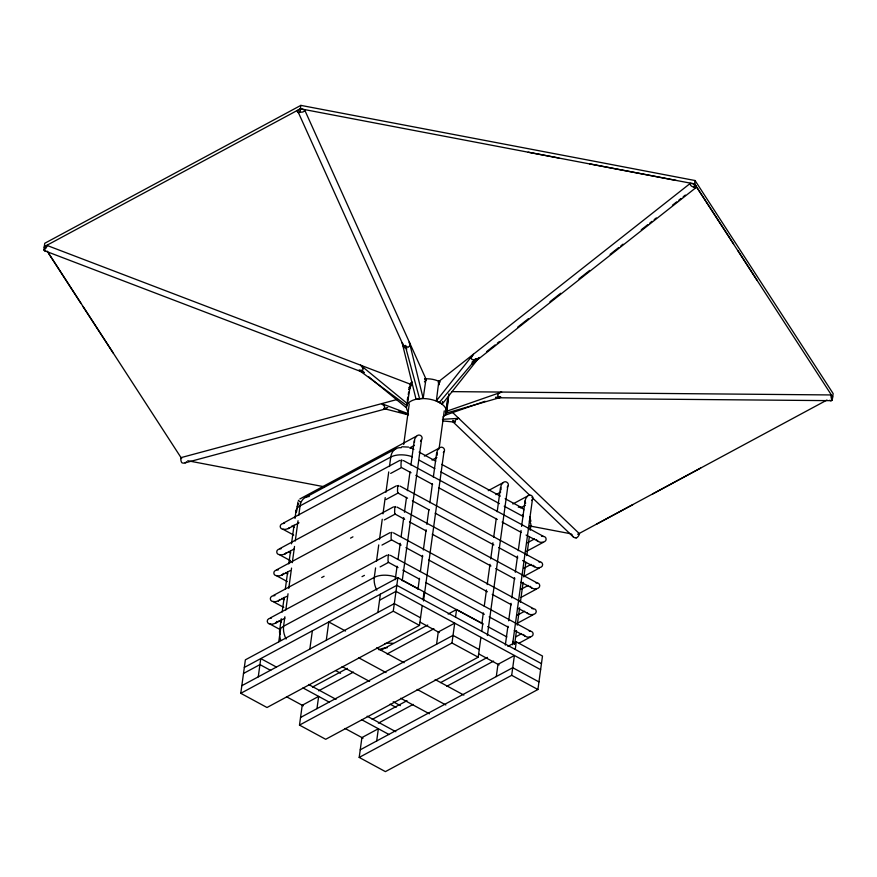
<?xml version="1.0" encoding="UTF-8"?>
<svg xmlns="http://www.w3.org/2000/svg" width="877" height="877" viewBox="0 0 877 877"><rect width="100%" height="100%" fill="white"/><g stroke="black" fill="none" stroke-linecap="round" stroke-linejoin="round"><path stroke-width="1.32" d="M442.786 420.938L454.845 422.122L455.295 420.324L456.961 418.899M448.827 394.672L448.881 394.124M420.5 441.23A7.016 6.029 -46.1 0 0 421.355 439.728C424.15 437.283 418.943 432.295 416.082 436.878A7.016 6.029 -46.1 0 0 414.733 439.015L414.404 442.447M443.323 452.707A7.016 6.029 -46.1 0 0 443.751 451.863C446.546 449.441 441.394 444.42 438.478 449.013A7.016 6.029 -46.1 0 0 437.13 451.151L437.174 455.24M507.213 487.217A7.016 6.029 -46.1 0 0 507.608 486.428C510.392 484.115 505.262 478.941 502.346 483.578A7.016 6.029 -46.1 0 0 500.986 485.715L501.03 489.815M531.813 500.537A7.016 6.029 -46.1 0 0 532.196 499.747C534.97 497.358 529.818 492.282 526.934 496.897A7.016 6.029 -46.1 0 0 525.586 499.035L525.071 501.37L525.652 503.168M485.069 401.271L445.56 415.051L447.248 400.701M445.56 415.051L446.853 411.181L448.849 394.212M479.226 357.454L442.238 404.056L436.362 400.877L438.796 381.506L690.265 183.392L692.852 183.622A30.64 25.981 18.6 0 0 694.036 183.688L694.803 184.104A31.758 10.677 83.4 0 0 695.198 184.915L696.075 186.615M442.238 404.056L442.567 401.469M43.85 249.901L44.212 247.599A7.191 2.445 85.6 0 0 44.508 246.854L44.683 246.338A30.64 15.238 -61.6 0 0 45.418 246.086L47.04 245.45L410.48 384.236L407.432 403.672L406.139 407.542L368.603 376.726M402.126 342.754L416.005 399.057L423.174 398.366L425.981 379.05L304.637 109.877L302.116 109.132A30.64 25.981 18.6 0 1 300.975 108.748L300.044 108.847A7.191 3.629 -60.3 0 0 300.197 109.669L299.945 112.004A3.848 1.907 -61.6 0 1 297.347 110.743M300.855 105.383L44.749 243.28L44.288 246.678L300.383 108.781L300.855 105.383L596.228 161.62L695.055 180.53L833.15 393.587L832.69 396.985L694.584 183.929L695.055 180.53M422.21 605.558L419.491 625.4L267.003 707.509L240.78 693.312L245.374 659.833L397.862 577.735L424.073 591.92L423.032 599.528M258.266 676.858L260.765 658.583L276.31 667.002M279.599 630.771L281.254 618.734M282.164 612.047L284.181 597.336M285.277 589.311L287.656 571.925M288.763 563.9L290.594 550.526M291.504 543.839L294.069 525.126M294.99 518.439L296.086 510.414M278.787 641.745L280.267 630.892M289.563 563.034L289.936 560.326M296.634 511.466L297.928 501.973M284.882 616.761L283.589 626.233A17.825 9.34 7.8 0 0 280.256 634.674M285.814 609.997L288.029 593.773M288.774 588.368L291.548 568.077M292.293 562.672L294.519 546.437M295.253 541.032L298.037 520.741M298.772 515.336L300.077 505.865A17.825 12.333 61.7 0 1 309.263 496.492M480.914 637.349L478.195 657.191L325.707 739.289L299.495 725.104L302.214 705.261L318.647 696.404L316.97 708.649M309.844 649.079L312.355 630.815M326.288 640.232L328.787 621.957L345.527 631.023M375.586 567.923L374.282 577.395A17.825 12.333 61.7 0 0 376.814 590.188M376.507 561.17L378.732 544.935M379.478 539.53L382.251 519.239M382.997 513.834L385.211 497.599M385.957 492.194L388.741 471.914M389.476 466.498L390.769 457.038A17.825 12.333 61.7 0 1 401.282 447.698M377.877 612.453L380.377 594.189M409.131 388.522L409.296 387.294M507.871 646.371L516.279 641.843L542.49 656.04L537.908 689.508L385.409 771.617L359.197 757.421L361.916 737.579L378.36 728.732L376.682 740.966M403.705 444.486L409.274 403.858M395.22 579.686L397.073 566.202M397.994 559.449L400.208 543.269M401.14 536.527L403.727 517.638M404.461 512.245L406.49 497.402M407.421 490.66L410.008 471.771M410.929 465.029L414.251 440.747M240.78 693.312L393.269 611.203L397.862 577.735M402.236 580.695L421.563 439.552M417.989 589.114L419.469 578.327M420.39 571.585L422.604 555.393M423.35 550L426.123 529.763M426.858 524.369L428.897 509.526M429.818 502.784L432.405 483.896M433.326 477.154L436.658 452.872M439.07 448.783L444.266 410.864M423.514 600.964L443.97 451.677M436.582 644.244L438.259 631.999L454.703 623.152L451.984 642.994L299.495 725.104M455.525 617.123L456.566 609.515L482.778 623.711L481.736 631.319M481.846 623.69L483.326 612.902M484.247 606.16L486.472 589.969M487.206 584.575L489.98 564.339M490.714 558.945L492.94 542.753M493.674 537.36L496.261 518.471M497.182 511.729L500.515 487.448M487.371 635.529L507.827 486.253M496.294 676.573L497.972 664.327L514.404 655.481L511.686 675.323L359.197 757.421M505.327 645.099L507.915 626.222M508.66 620.817L511.061 603.288M511.795 597.884L514.569 577.658M515.314 572.253L517.529 556.073M518.263 550.679L521.037 530.442M521.596 526.397L525.104 500.767M512.53 644.781L532.416 499.572M514.678 643.904L516.509 630.519M517.244 625.158L519.633 607.761M520.368 602.4L523.12 582.328M523.843 576.989L525.86 562.289M526.77 555.612L529.335 536.91M530.245 530.234L530.793 526.222M515.237 649.451L516.279 641.843M694.145 187.152L694.507 184.85A7.191 2.587 83.4 0 0 694.803 184.115M451.852 391.624L831.111 394.946L832.065 396.064A31.758 10.798 83.2 0 0 832.503 396.536A7.191 2.379 84.7 0 0 832.525 397.763L832.24 400.197A3.826 1.907 -61.6 0 1 829.927 400.153M407.345 401.534L407.904 397.467M408.276 394.76L408.649 392.041M276.935 621.365L275.641 623.152L272.89 624.084A7.016 5.898 -9.6 0 1 270.291 623.964C266.827 624.501 265.391 618.329 271.081 618.142A7.016 5.898 -9.6 0 1 271.431 618.11M407.356 399.759L407.761 397.171M471.475 357.805C470.861 363.407 482.832 354.33 471.892 362.267M394.803 506.709L394.628 512.3A7.016 0.965 -87.1 0 0 394.847 513.648M391.274 532.503L391.098 538.083A7.016 0.965 -87.1 0 0 391.317 539.432M397.687 485.661L397.511 491.241A7.016 0.965 -87.1 0 0 397.741 492.589M388.193 554.988L388.018 560.567A7.016 0.965 -87.1 0 0 388.237 561.916M401.173 460.184L400.997 465.764A7.016 0.965 -87.1 0 0 401.227 467.112M409.57 345.998L408.013 347.38L405.141 345.439L404.527 347.84L403.376 346.558M832.503 396.536L832.328 397.04A30.64 15.216 -61.5 0 1 831.703 397.489M283.49 573.372L281.758 575.169L290.232 570.598M448.399 396.93L446.207 413.122L500.931 397.303L497.687 395.987L498.169 393.883M44.212 247.566L44.288 247.402A7.356 3.661 -61.6 0 0 44.683 246.338M279.851 599.429L278.316 600.898L286.702 596.382M694.441 184.992L694.354 184.762A7.356 6.238 18.5 0 1 694.025 183.688M297.139 506.709L298.706 503.606M286.198 552.729L284.641 554.111L294.321 548.903M289.52 527.526L288.16 528.623L299.013 522.78M300.241 109.844L300.438 109.592A7.356 6.238 18.6 0 0 300.986 108.759M436.362 400.877L473.361 354.275L472.374 355.744A8.222 7.893 46.5 0 0 471.355 357.761M439.3 402.466L476.09 358.967L475.191 361.313L476.54 360.513M486.571 351.666L495.165 344.902M497.314 343.203L499.462 341.515M517.726 327.121L528.469 318.658M549.956 301.732L560.699 293.269M578.963 278.875L589.706 270.412M610.118 254.33L618.713 247.555M620.861 245.867L623.01 244.168M641.273 229.774L647.719 224.698M649.868 223.01L652.017 221.311M654.176 219.623L656.325 217.935M672.44 205.229L676.737 201.842M678.886 200.153L681.034 198.465M683.183 196.766L685.332 195.078M471.76 364.295L695.318 188.149M700.646 468.077L652.85 493.872M299.824 498.98L416.411 436.209M305.514 497.391L396.218 448.553M409.636 447.95L414.459 445.352M283.304 523.141L399.879 460.37M390.682 473.416L401.545 467.573L411.05 472.758M424.38 456.095L438.807 448.333M432.032 460.074L436.856 457.476M279.807 548.618L396.393 485.847M385.99 499.539L398.048 493.049M276.924 569.666L393.51 506.895M350.537 538.127L352.949 536.834M384.312 519.94L395.165 514.097M273.394 595.45L389.98 532.679M321.673 577.548L324.095 576.255M381.988 545.077L391.635 539.881M488.237 490.671L502.664 482.909M495.889 494.65L500.712 492.052M270.313 617.945L386.9 555.174M275.203 623.404L284.828 618.23M362.015 576.66L364.437 575.367M380.114 566.915L388.555 562.376M512.837 503.99L527.252 496.229M520.489 507.969L525.312 505.371M244.332 667.441L396.821 585.332L541.449 663.637M243.499 673.47L259.943 664.613L270.697 670.445M379.555 600.219L395.987 591.361L540.616 669.666M241.822 685.704L394.31 603.606L420.532 617.792M527.329 542.819L534.564 538.917M526.222 551.512L543.049 542.457M596.667 524.073L632.843 504.637M577.79 534.225L826.967 400.055M523.843 568.296L531.078 564.393M312.486 687.097L347.303 668.351M380.925 650.252L427.757 625.038M448.169 614.043L456.566 609.515M523.931 576.342L539.552 567.923M318.647 690.824L353.464 672.078M387.086 653.968L433.918 628.754M520.96 589.344L528.195 585.452M521.048 597.39L536.669 588.982M300.537 717.496L453.025 635.386L479.237 649.583M517.419 615.128L524.665 611.236M517.518 623.174L533.139 614.766M515.544 636.976L521.585 633.72M372.188 719.425L407.005 700.679M440.627 682.58L487.459 657.366M519.239 643.082L530.059 637.25M378.349 723.152L413.177 704.395M446.788 686.296L493.619 661.083M360.239 749.824L512.727 667.715L538.949 681.911M278.25 600.931L275.893 601.6A7.016 5.898 -9.6 0 1 273.372 601.469C269.809 601.973 268.526 595.856 274.161 595.647A7.016 5.898 -9.6 0 1 274.972 595.604M288.127 528.634L285.792 529.28A7.016 5.898 -9.6 0 1 283.271 529.16C279.544 529.544 278.502 523.591 284.071 523.339A7.016 5.898 -9.6 0 1 284.576 523.295M284.565 554.143L282.339 554.757A7.016 5.898 -9.6 0 1 279.785 554.626C276.266 555.163 274.907 549.046 280.585 548.805A7.016 5.898 -9.6 0 1 281.089 548.772M281.714 575.18L279.456 575.805A7.016 5.898 -9.6 0 1 276.902 575.685C273.153 576.123 272.188 570.05 277.702 569.864A7.016 5.898 -9.6 0 1 278.437 569.82M578.305 534.082L579.368 533.665L452.017 411.905M446.853 411.181L501.666 392.063M397.029 399.506L180.848 457.673L181.44 458.408M387.755 407.564L383.918 408.594L408.518 414.92M185.124 462.848L386.286 408.715M458.024 418.515L458.748 418.34L442.425 419.338M500.285 397.413L498.487 397.676M500.778 397.325L495.549 397.259M498.114 397.73L496.623 397.719M386.483 408.507C382.229 409.789 386.001 406.961 383.874 405.119M401.765 446.766L408.649 447.106M495.735 397.752L831.21 400.657M528.195 152.192L558.912 158.013M589.618 163.846L676.057 180.399M300.383 108.781L694.584 183.929L733.611 243.959M187.766 460.743L324.052 486.735M529.631 525.937L571.201 533.852M408.222 413.703L381.659 403.65L382.536 404.122M398.914 411.138L406.511 414.01M364.065 372.166L359.066 370.258L406.785 405.602M44.431 250.69L364.119 372.78M454.834 421.98L452.773 421.146M526.09 535.047L539.75 542.129A7.016 5.898 -9.6 0 0 542.271 542.26C547.906 542.041 546.667 535.979 543.115 536.439A7.016 5.898 -9.6 0 0 541.515 536.264M514.306 630.497L526.77 636.932A7.016 5.898 -9.6 0 0 529.291 637.064C535.058 636.746 533.545 630.727 530.081 631.243A7.016 5.898 -9.6 0 0 529.226 631.1M532.975 565.205L536.264 567.605A7.016 5.898 -9.6 0 0 538.785 567.737C544.453 567.485 543.115 561.477 539.695 561.938A7.016 5.898 -9.6 0 0 538.719 561.773M538.083 541.537L536.494 539.826M520.916 582.218L533.38 588.664A7.016 5.898 -9.6 0 0 535.902 588.785C541.46 588.61 540.331 582.525 536.812 582.986A7.016 5.898 -9.6 0 0 535.836 582.832M517.386 608.002L529.851 614.448A7.016 5.898 -9.6 0 0 532.372 614.569C537.842 614.382 536.976 608.408 533.205 608.759A7.016 5.898 -9.6 0 0 531.922 608.583M419.085 452.104L435.759 461.138M441.712 464.372L500.35 496.108M505.152 498.706L521.968 507.805M419.305 460.239L434.849 468.658M440.835 471.892L499.441 503.628M504.22 506.215L523.361 516.575M403.409 460.546L543.312 536.296M415.841 475.345L432.613 484.433M438.61 487.678L497.336 519.469M502.126 522.067L521.3 532.449M399.923 486.022L539.815 561.762M397.972 493.038L407.553 498.224M412.354 500.822L429.127 509.91M435.124 513.155L493.839 544.946M498.64 547.544L517.814 557.925M522.604 560.524L534.564 566.991M397.04 507.081L536.932 582.821M395.088 514.086L404.67 519.283M409.471 521.881L426.244 530.958M432.24 534.203L490.956 566.005M495.757 568.592L514.931 578.973M393.499 532.865L533.402 608.605M391.548 539.881L401.14 545.066M405.93 547.665L422.714 556.742M428.7 559.986L487.426 591.789M492.216 594.376L511.401 604.768M390.418 555.349L530.322 631.089M388.467 562.365L398.059 567.562M402.85 570.149L419.634 579.237M425.619 582.481L484.345 614.273M489.136 616.871L508.32 627.252M401.622 579.949L418.362 589.015M424.347 592.26L482.953 623.986M487.733 626.573L506.873 636.943M291.877 526.014L294.277 527.318M283.041 529.302L293.707 535.08M420.193 622.221L439.311 632.569M478.765 653.924L499.079 664.93M288.38 551.49L290.791 552.795M393.269 611.203L419.491 625.4M451.984 642.994L478.195 657.191M511.686 675.323L537.908 689.508M279.544 554.779L290.221 560.556M285.496 572.538L287.897 573.843M276.661 575.827L287.338 581.604M376.606 647.851L404.1 662.738M435.167 679.554L463.856 695.088M281.966 598.322L284.367 599.627M273.131 601.611L283.797 607.388M358.561 657.706L386.055 672.582M417.134 689.41L445.823 704.944M278.886 620.817L281.287 622.122M270.05 624.106L280.717 629.883M342.118 666.553L369.612 681.44M400.69 698.267L429.379 713.801M335.792 670.664L340.583 673.251M393.203 701.743L400.383 705.623M390.133 704.176L396.097 707.41M308.583 684.477L336.066 699.364M367.145 716.191L395.834 731.714M302.971 687.919L329.379 702.214M361.543 719.622L389.081 734.542M286.527 696.766L303.267 705.832M345.099 728.48L363.034 738.182M531.67 588.05L530.092 586.264M528.173 613.845L526.77 612.574M525.06 636.318L523.47 634.488M300.46 502.082L299.32 501.195A7.016 0.833 32.4 0 1 298.366 500.285M407.432 403.672L360.524 365.161L361.806 366.411M452.927 420.28L454.845 422.122M452.97 421.859L529.971 495.483M531.933 497.369L573.185 536.801M362.08 371.563L362.552 372.166L359.066 370.258L362.793 370.237L363.199 368.241M83.129 306.72L113.341 353.201M47.172 251.129L181.671 458.616M48.619 253.354L80.98 303.398M737.908 250.603L757.191 280.497M44.979 247.818L44.902 247.665A31.758 11.576 85.6 0 1 44.508 246.843M406.818 349.145L405.152 345.439L419.59 398.706M403.793 346.459L297.511 110.623L299.243 109.428A31.758 15.337 -60.4 0 0 300.044 108.847M529.642 516.575L530.914 521.234M832.536 398.037L832.47 397.818A7.356 3.661 -61.5 0 1 832.328 397.04M280.739 640.462L279.588 636.022M423.174 398.366L409.307 342.063L409.581 343.773M286.11 639.026A17.825 12.333 61.7 0 1 283.589 626.233L374.282 577.395A17.825 9.34 7.8 0 1 395.922 577.165M296.042 512.343A17.825 9.34 7.8 0 1 300.077 505.865L390.769 457.038A17.825 9.34 7.8 0 1 412.409 456.807M410.469 448.158A17.825 8.858 -61.6 0 1 413.856 449.441M518.318 507.18A17.825 8.858 -61.6 0 1 523.832 509.986M522.385 514.766A17.825 12.333 61.7 0 1 523.394 516.29M512.848 641.383A17.825 9.34 7.8 0 1 514.295 644.222M529.335 521.026A17.825 9.34 7.8 0 1 530.026 527.954M384.685 643.652A17.825 9.34 7.8 0 1 393.389 643.367M395.428 506.489A7.016 0.965 -87.1 0 1 395.604 507.366M401.798 459.965A7.016 0.965 -87.1 0 1 401.984 460.885M398.311 485.441A7.016 0.965 -87.1 0 1 398.487 486.307M391.898 532.273A7.016 0.965 -87.1 0 1 392.008 532.767M388.818 554.768A7.016 0.965 -87.1 0 1 388.982 555.59M378.941 649.824A17.825 9.34 7.8 0 1 387.36 647.686M410.118 384.674A20.631 13.012 22.6 0 1 412.398 382.131M424.819 378.908A20.631 14.777 5.9 0 1 439.848 381.791M438.851 381.473A19.7 13.144 -0.1 0 1 440.068 381.977M438.61 381.352A3.815 2.971 48.1 0 0 439.388 384.707A3.881 3.015 48.4 0 1 438.555 381.385M694.135 187.031A3.826 3.245 18.6 0 1 690.002 183.37M696.152 186.779A3.848 1.348 84.5 0 1 694.178 187.042M579.522 533.611A3.848 1.907 -61.6 0 1 576.178 537.952M576.123 537.963A3.826 3.245 18.6 0 1 572.001 534.488M180.761 457.564A3.826 1.337 84.5 0 0 181.956 462.804A3.848 3.256 18.6 0 0 186.494 461.85M832.24 400.055A3.848 1.348 84.5 0 1 831.023 394.836M424.545 379.007A19.7 13.429 12.8 0 1 425.937 379.007M426.09 379.007A3.815 3.168 -15.2 0 1 424.435 381.802A3.881 3.223 -15.6 0 0 426.134 379.05M304.889 109.943A3.826 3.245 18.6 0 1 300 111.883M410.008 384.871A19.7 10.831 21.9 0 1 410.469 384.214M411.028 382.942A3.815 0.976 -72.8 0 1 410.579 386.34A3.815 0.976 -72.8 0 1 409.044 389.52M409.186 387.448A19.711 10.261 21.8 0 1 409.208 387.185M47.194 245.385A3.826 1.907 -61.6 0 1 43.883 249.77A3.848 1.348 84.5 0 0 45.505 250.504M408.068 411.664A20.138 10.546 7.8 0 1 428.546 399.002A20.138 10.546 7.8 0 1 442.951 417.024M411.05 382.986A3.881 0.976 -73 0 1 410.535 386.406A3.881 0.976 -73 0 1 409.044 389.509M361.664 366.608A8.222 7.148 64.2 0 1 363.045 368.351M478.634 357.695A11.697 3.387 -46.3 0 1 476.343 360.348M456.774 419.436A10.831 2.05 -37.4 0 1 457.323 419.206M456.807 419.02A5.679 1.272 -41.7 0 1 457.465 418.724M456.873 419.381A11.302 2.138 -37.4 0 1 457.345 419.184M498.07 393.674A11.697 9.965 -57.9 0 1 501.414 392.085M382.767 404.757A8.222 2.554 57.3 0 1 383.918 405.7M403.606 346.525A11.697 4.922 65.8 0 1 402.543 343.148M409.68 343.751A8.222 7.564 -44.1 0 1 409.767 345.998"/></g></svg>
